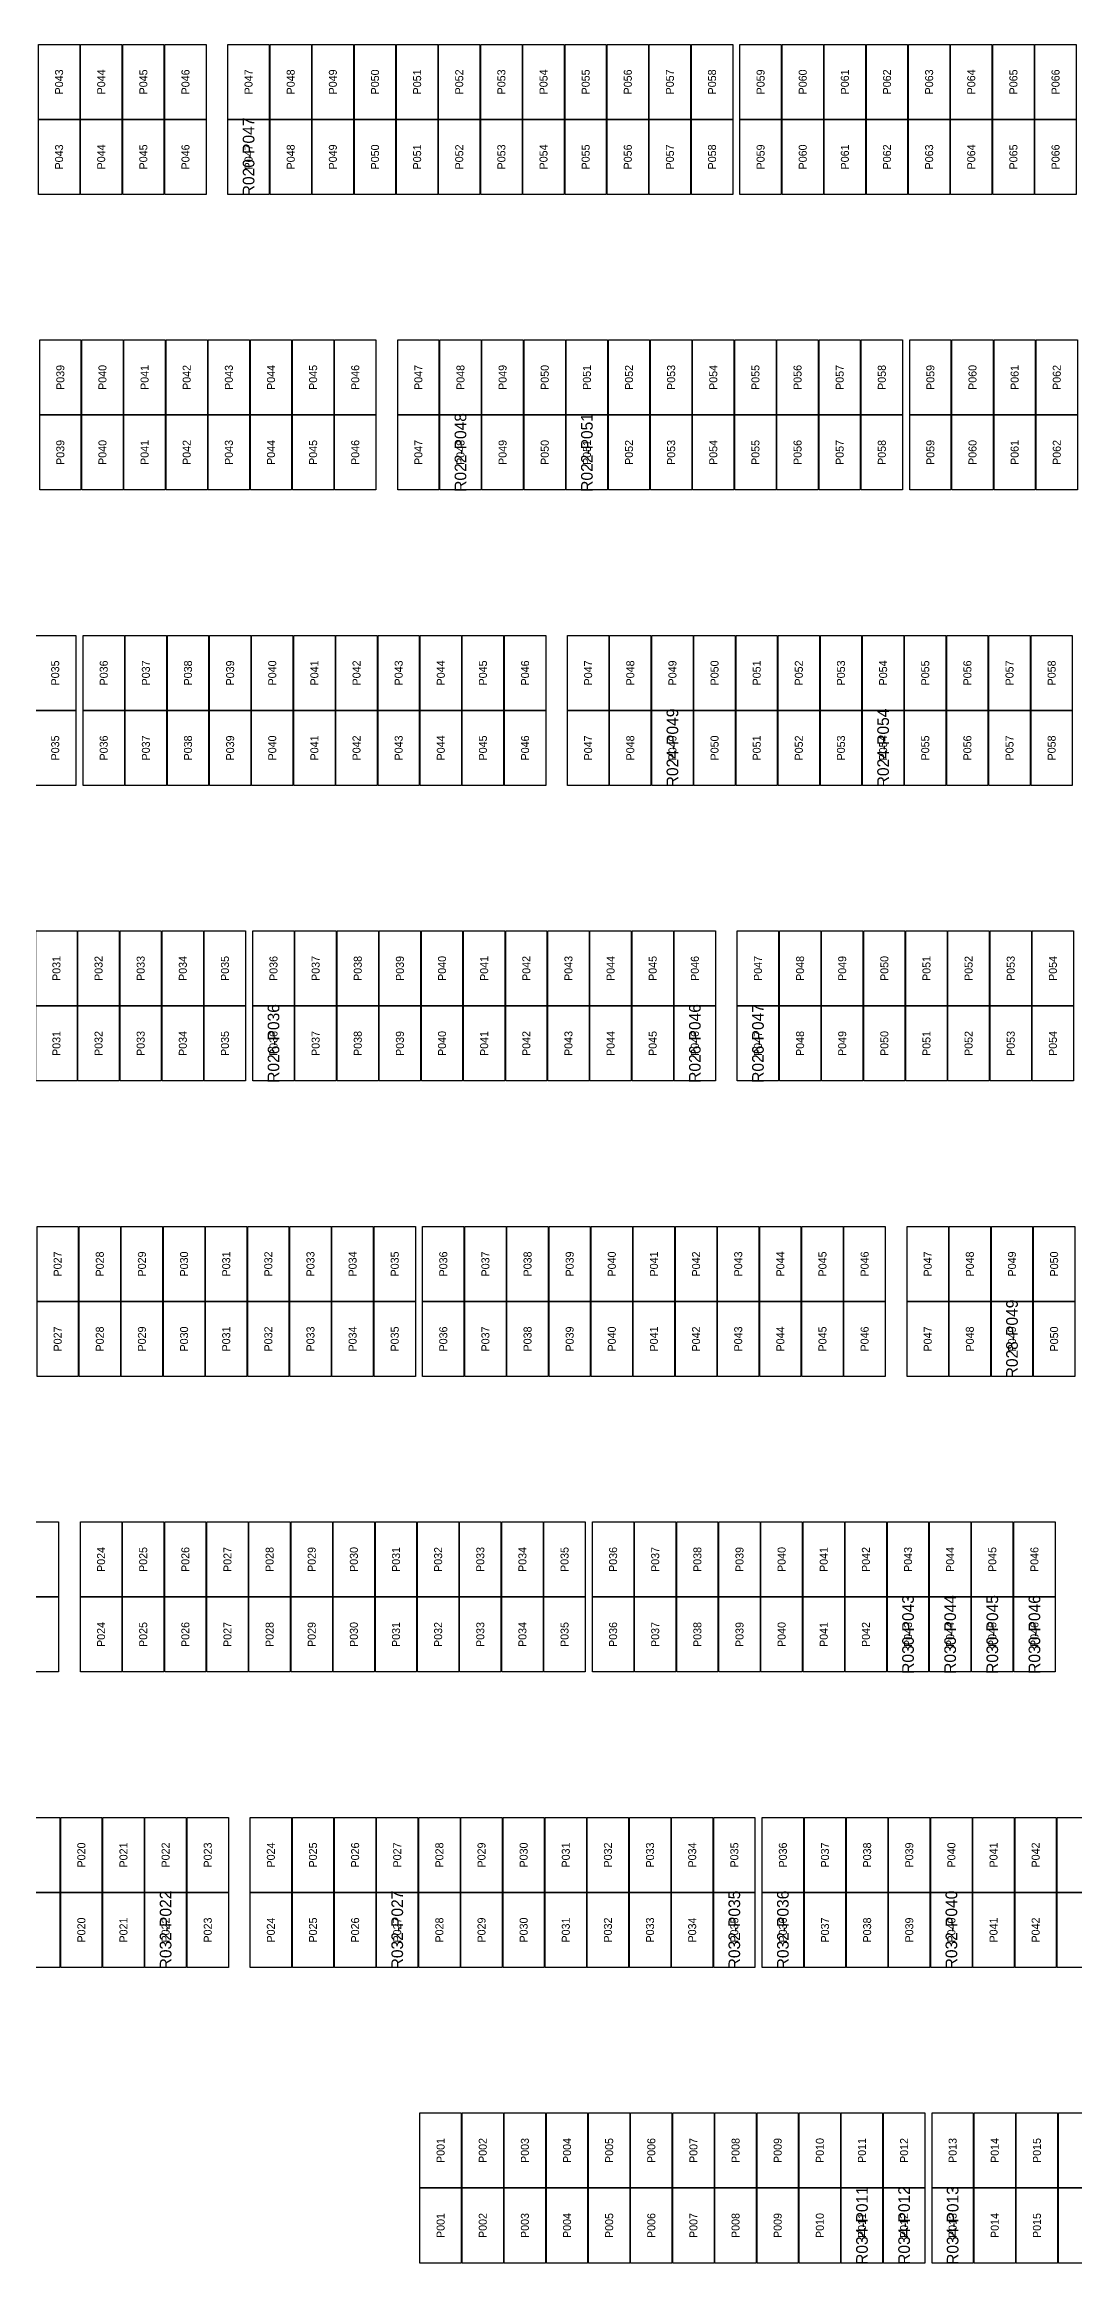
# Model space of a CAD drawing. Extents: x 296295 to 296770, y 651564 to 652121.
# Drawn here: x 296389.9 to 296418.2, y 651986.7 to 652047.7 of the extents above; entities that cross this region are included whole.
import ezdxf
from ezdxf.enums import TextEntityAlignment as Align

# ---------------------------------------------------------------- set-up
doc = ezdxf.new("R2010")
doc.units = 0

msp = doc.modelspace()

# ---------------------------------------------------------------- linework, layer by layer
at = {"layer": 'DEFECTIVE_PANELS'}
for points in [[(296394.96, 652045.614), (296396.094, 652045.614), (296396.094, 652043.551), (296394.96, 652043.551)], [(296400.784, 652037.488), (296401.918, 652037.488), (296401.918, 652035.425), (296400.784, 652035.425)], [(296404.258, 652037.488), (296405.392, 652037.488), (296405.392, 652035.425), (296404.258, 652035.425)], [(296406.609, 652029.362), (296407.743, 652029.362), (296407.743, 652027.299), (296406.609, 652027.299)], [(296412.399, 652029.362), (296413.533, 652029.362), (296413.533, 652027.299), (296412.399, 652027.299)], [(296395.645, 652021.236), (296396.779, 652021.236), (296396.779, 652019.173), (296395.645, 652019.173)], [(296407.225, 652021.236), (296408.359, 652021.236), (296408.359, 652019.173), (296407.225, 652019.173)], [(296408.959, 652021.236), (296410.093, 652021.236), (296410.093, 652019.173), (296408.959, 652019.173)], [(296415.941, 652013.11), (296417.075, 652013.11), (296417.075, 652011.047), (296415.941, 652011.047)], [(296413.084, 652004.984), (296414.218, 652004.984), (296414.218, 652002.921), (296413.084, 652002.921)], [(296414.242, 652004.984), (296415.376, 652004.984), (296415.376, 652002.921), (296414.242, 652002.921)], [(296415.4, 652004.984), (296416.534, 652004.984), (296416.534, 652002.921), (296415.4, 652002.921)], [(296416.558, 652004.984), (296417.692, 652004.984), (296417.692, 652002.921), (296416.558, 652002.921)], [(296392.68, 651996.858), (296393.814, 651996.858), (296393.814, 651994.795), (296392.68, 651994.795)], [(296399.046, 651996.858), (296400.18, 651996.858), (296400.18, 651994.795), (296399.046, 651994.795)], [(296408.31, 651996.858), (296409.444, 651996.858), (296409.444, 651994.795), (296408.31, 651994.795)], [(296409.644, 651996.858), (296410.778, 651996.858), (296410.778, 651994.795), (296409.644, 651994.795)], [(296414.276, 651996.858), (296415.41, 651996.858), (296415.41, 651994.795), (296414.276, 651994.795)], [(296411.818, 651988.732), (296412.952, 651988.732), (296412.952, 651986.669), (296411.818, 651986.669)], [(296412.976, 651988.732), (296414.11, 651988.732), (296414.11, 651986.669), (296412.976, 651986.669)], [(296414.31, 651988.732), (296415.444, 651988.732), (296415.444, 651986.669), (296414.31, 651986.669)]]:
    msp.add_lwpolyline(points, close=True, dxfattribs=at)
at = {"layer": 'PANELS_MASTER'}
for points in [[(296389.752, 652047.677), (296390.886, 652047.677), (296390.886, 652045.614), (296389.752, 652045.614)], [(296390.91, 652047.677), (296392.044, 652047.677), (296392.044, 652045.614), (296390.91, 652045.614)], [(296392.068, 652047.677), (296393.202, 652047.677), (296393.202, 652045.614), (296392.068, 652045.614)], [(296393.226, 652047.677), (296394.36, 652047.677), (296394.36, 652045.614), (296393.226, 652045.614)], [(296394.96, 652047.677), (296396.094, 652047.677), (296396.094, 652045.614), (296394.96, 652045.614)], [(296396.118, 652047.677), (296397.252, 652047.677), (296397.252, 652045.614), (296396.118, 652045.614)], [(296397.276, 652047.677), (296398.41, 652047.677), (296398.41, 652045.614), (296397.276, 652045.614)], [(296398.434, 652047.677), (296399.568, 652047.677), (296399.568, 652045.614), (296398.434, 652045.614)], [(296399.592, 652047.677), (296400.726, 652047.677), (296400.726, 652045.614), (296399.592, 652045.614)], [(296400.75, 652047.677), (296401.884, 652047.677), (296401.884, 652045.614), (296400.75, 652045.614)], [(296401.908, 652047.677), (296403.042, 652047.677), (296403.042, 652045.614), (296401.908, 652045.614)], [(296403.066, 652047.677), (296404.2, 652047.677), (296404.2, 652045.614), (296403.066, 652045.614)], [(296404.224, 652047.677), (296405.358, 652047.677), (296405.358, 652045.614), (296404.224, 652045.614)], [(296405.382, 652047.677), (296406.516, 652047.677), (296406.516, 652045.614), (296405.382, 652045.614)], [(296406.54, 652047.677), (296407.674, 652047.677), (296407.674, 652045.614), (296406.54, 652045.614)], [(296407.698, 652047.677), (296408.832, 652047.677), (296408.832, 652045.614), (296407.698, 652045.614)], [(296409.032, 652047.677), (296410.166, 652047.677), (296410.166, 652045.614), (296409.032, 652045.614)], [(296410.19, 652047.677), (296411.324, 652047.677), (296411.324, 652045.614), (296410.19, 652045.614)], [(296411.348, 652047.677), (296412.482, 652047.677), (296412.482, 652045.614), (296411.348, 652045.614)], [(296412.506, 652047.677), (296413.64, 652047.677), (296413.64, 652045.614), (296412.506, 652045.614)], [(296413.664, 652047.677), (296414.798, 652047.677), (296414.798, 652045.614), (296413.664, 652045.614)], [(296414.822, 652047.677), (296415.956, 652047.677), (296415.956, 652045.614), (296414.822, 652045.614)], [(296415.98, 652047.677), (296417.114, 652047.677), (296417.114, 652045.614), (296415.98, 652045.614)], [(296417.138, 652047.677), (296418.272, 652047.677), (296418.272, 652045.614), (296417.138, 652045.614)], [(296389.752, 652045.614), (296390.886, 652045.614), (296390.886, 652043.551), (296389.752, 652043.551)], [(296390.91, 652045.614), (296392.044, 652045.614), (296392.044, 652043.551), (296390.91, 652043.551)], [(296392.068, 652045.614), (296393.202, 652045.614), (296393.202, 652043.551), (296392.068, 652043.551)], [(296393.226, 652045.614), (296394.36, 652045.614), (296394.36, 652043.551), (296393.226, 652043.551)], [(296396.118, 652045.614), (296397.252, 652045.614), (296397.252, 652043.551), (296396.118, 652043.551)], [(296397.276, 652045.614), (296398.41, 652045.614), (296398.41, 652043.551), (296397.276, 652043.551)], [(296398.434, 652045.614), (296399.568, 652045.614), (296399.568, 652043.551), (296398.434, 652043.551)], [(296399.592, 652045.614), (296400.726, 652045.614), (296400.726, 652043.551), (296399.592, 652043.551)], [(296400.75, 652045.614), (296401.884, 652045.614), (296401.884, 652043.551), (296400.75, 652043.551)], [(296401.908, 652045.614), (296403.042, 652045.614), (296403.042, 652043.551), (296401.908, 652043.551)], [(296403.066, 652045.614), (296404.2, 652045.614), (296404.2, 652043.551), (296403.066, 652043.551)], [(296404.224, 652045.614), (296405.358, 652045.614), (296405.358, 652043.551), (296404.224, 652043.551)], [(296405.382, 652045.614), (296406.516, 652045.614), (296406.516, 652043.551), (296405.382, 652043.551)], [(296406.54, 652045.614), (296407.674, 652045.614), (296407.674, 652043.551), (296406.54, 652043.551)], [(296407.698, 652045.614), (296408.832, 652045.614), (296408.832, 652043.551), (296407.698, 652043.551)], [(296409.032, 652045.614), (296410.166, 652045.614), (296410.166, 652043.551), (296409.032, 652043.551)], [(296410.19, 652045.614), (296411.324, 652045.614), (296411.324, 652043.551), (296410.19, 652043.551)], [(296411.348, 652045.614), (296412.482, 652045.614), (296412.482, 652043.551), (296411.348, 652043.551)], [(296412.506, 652045.614), (296413.64, 652045.614), (296413.64, 652043.551), (296412.506, 652043.551)], [(296413.664, 652045.614), (296414.798, 652045.614), (296414.798, 652043.551), (296413.664, 652043.551)], [(296414.822, 652045.614), (296415.956, 652045.614), (296415.956, 652043.551), (296414.822, 652043.551)], [(296415.98, 652045.614), (296417.114, 652045.614), (296417.114, 652043.551), (296415.98, 652043.551)], [(296417.138, 652045.614), (296418.272, 652045.614), (296418.272, 652043.551), (296417.138, 652043.551)], [(296389.786, 652039.551), (296390.92, 652039.551), (296390.92, 652037.488), (296389.786, 652037.488)], [(296390.944, 652039.551), (296392.078, 652039.551), (296392.078, 652037.488), (296390.944, 652037.488)], [(296392.102, 652039.551), (296393.236, 652039.551), (296393.236, 652037.488), (296392.102, 652037.488)], [(296393.26, 652039.551), (296394.394, 652039.551), (296394.394, 652037.488), (296393.26, 652037.488)], [(296394.418, 652039.551), (296395.552, 652039.551), (296395.552, 652037.488), (296394.418, 652037.488)], [(296395.576, 652039.551), (296396.71, 652039.551), (296396.71, 652037.488), (296395.576, 652037.488)], [(296396.734, 652039.551), (296397.868, 652039.551), (296397.868, 652037.488), (296396.734, 652037.488)], [(296397.892, 652039.551), (296399.026, 652039.551), (296399.026, 652037.488), (296397.892, 652037.488)], [(296399.626, 652039.551), (296400.76, 652039.551), (296400.76, 652037.488), (296399.626, 652037.488)], [(296400.784, 652039.551), (296401.918, 652039.551), (296401.918, 652037.488), (296400.784, 652037.488)], [(296401.942, 652039.551), (296403.076, 652039.551), (296403.076, 652037.488), (296401.942, 652037.488)], [(296403.1, 652039.551), (296404.234, 652039.551), (296404.234, 652037.488), (296403.1, 652037.488)], [(296404.258, 652039.551), (296405.392, 652039.551), (296405.392, 652037.488), (296404.258, 652037.488)], [(296405.416, 652039.551), (296406.55, 652039.551), (296406.55, 652037.488), (296405.416, 652037.488)], [(296406.574, 652039.551), (296407.708, 652039.551), (296407.708, 652037.488), (296406.574, 652037.488)], [(296407.732, 652039.551), (296408.866, 652039.551), (296408.866, 652037.488), (296407.732, 652037.488)], [(296408.89, 652039.551), (296410.024, 652039.551), (296410.024, 652037.488), (296408.89, 652037.488)], [(296410.048, 652039.551), (296411.182, 652039.551), (296411.182, 652037.488), (296410.048, 652037.488)], [(296411.206, 652039.551), (296412.34, 652039.551), (296412.34, 652037.488), (296411.206, 652037.488)], [(296412.364, 652039.551), (296413.498, 652039.551), (296413.498, 652037.488), (296412.364, 652037.488)], [(296413.698, 652039.551), (296414.832, 652039.551), (296414.832, 652037.488), (296413.698, 652037.488)], [(296414.856, 652039.551), (296415.99, 652039.551), (296415.99, 652037.488), (296414.856, 652037.488)], [(296416.014, 652039.551), (296417.148, 652039.551), (296417.148, 652037.488), (296416.014, 652037.488)], [(296417.172, 652039.551), (296418.306, 652039.551), (296418.306, 652037.488), (296417.172, 652037.488)], [(296389.786, 652037.488), (296390.92, 652037.488), (296390.92, 652035.425), (296389.786, 652035.425)], [(296390.944, 652037.488), (296392.078, 652037.488), (296392.078, 652035.425), (296390.944, 652035.425)], [(296392.102, 652037.488), (296393.236, 652037.488), (296393.236, 652035.425), (296392.102, 652035.425)], [(296393.26, 652037.488), (296394.394, 652037.488), (296394.394, 652035.425), (296393.26, 652035.425)], [(296394.418, 652037.488), (296395.552, 652037.488), (296395.552, 652035.425), (296394.418, 652035.425)], [(296395.576, 652037.488), (296396.71, 652037.488), (296396.71, 652035.425), (296395.576, 652035.425)], [(296396.734, 652037.488), (296397.868, 652037.488), (296397.868, 652035.425), (296396.734, 652035.425)], [(296397.892, 652037.488), (296399.026, 652037.488), (296399.026, 652035.425), (296397.892, 652035.425)], [(296399.626, 652037.488), (296400.76, 652037.488), (296400.76, 652035.425), (296399.626, 652035.425)], [(296401.942, 652037.488), (296403.076, 652037.488), (296403.076, 652035.425), (296401.942, 652035.425)], [(296403.1, 652037.488), (296404.234, 652037.488), (296404.234, 652035.425), (296403.1, 652035.425)], [(296405.416, 652037.488), (296406.55, 652037.488), (296406.55, 652035.425), (296405.416, 652035.425)], [(296406.574, 652037.488), (296407.708, 652037.488), (296407.708, 652035.425), (296406.574, 652035.425)], [(296407.732, 652037.488), (296408.866, 652037.488), (296408.866, 652035.425), (296407.732, 652035.425)], [(296408.89, 652037.488), (296410.024, 652037.488), (296410.024, 652035.425), (296408.89, 652035.425)], [(296410.048, 652037.488), (296411.182, 652037.488), (296411.182, 652035.425), (296410.048, 652035.425)], [(296411.206, 652037.488), (296412.34, 652037.488), (296412.34, 652035.425), (296411.206, 652035.425)], [(296412.364, 652037.488), (296413.498, 652037.488), (296413.498, 652035.425), (296412.364, 652035.425)], [(296413.698, 652037.488), (296414.832, 652037.488), (296414.832, 652035.425), (296413.698, 652035.425)], [(296414.856, 652037.488), (296415.99, 652037.488), (296415.99, 652035.425), (296414.856, 652035.425)], [(296416.014, 652037.488), (296417.148, 652037.488), (296417.148, 652035.425), (296416.014, 652035.425)], [(296417.172, 652037.488), (296418.306, 652037.488), (296418.306, 652035.425), (296417.172, 652035.425)], [(296389.645, 652031.425), (296390.779, 652031.425), (296390.779, 652029.362), (296389.645, 652029.362)], [(296390.979, 652031.425), (296392.113, 652031.425), (296392.113, 652029.362), (296390.979, 652029.362)], [(296392.137, 652031.425), (296393.271, 652031.425), (296393.271, 652029.362), (296392.137, 652029.362)], [(296393.295, 652031.425), (296394.429, 652031.425), (296394.429, 652029.362), (296393.295, 652029.362)], [(296394.453, 652031.425), (296395.587, 652031.425), (296395.587, 652029.362), (296394.453, 652029.362)], [(296395.611, 652031.425), (296396.745, 652031.425), (296396.745, 652029.362), (296395.611, 652029.362)], [(296396.769, 652031.425), (296397.903, 652031.425), (296397.903, 652029.362), (296396.769, 652029.362)], [(296397.927, 652031.425), (296399.061, 652031.425), (296399.061, 652029.362), (296397.927, 652029.362)], [(296399.085, 652031.425), (296400.219, 652031.425), (296400.219, 652029.362), (296399.085, 652029.362)], [(296400.243, 652031.425), (296401.377, 652031.425), (296401.377, 652029.362), (296400.243, 652029.362)], [(296401.401, 652031.425), (296402.535, 652031.425), (296402.535, 652029.362), (296401.401, 652029.362)], [(296402.559, 652031.425), (296403.693, 652031.425), (296403.693, 652029.362), (296402.559, 652029.362)], [(296404.293, 652031.425), (296405.427, 652031.425), (296405.427, 652029.362), (296404.293, 652029.362)], [(296405.451, 652031.425), (296406.585, 652031.425), (296406.585, 652029.362), (296405.451, 652029.362)], [(296406.609, 652031.425), (296407.743, 652031.425), (296407.743, 652029.362), (296406.609, 652029.362)], [(296407.767, 652031.425), (296408.901, 652031.425), (296408.901, 652029.362), (296407.767, 652029.362)], [(296408.925, 652031.425), (296410.059, 652031.425), (296410.059, 652029.362), (296408.925, 652029.362)], [(296410.083, 652031.425), (296411.217, 652031.425), (296411.217, 652029.362), (296410.083, 652029.362)], [(296411.241, 652031.425), (296412.375, 652031.425), (296412.375, 652029.362), (296411.241, 652029.362)], [(296412.399, 652031.425), (296413.533, 652031.425), (296413.533, 652029.362), (296412.399, 652029.362)], [(296413.557, 652031.425), (296414.691, 652031.425), (296414.691, 652029.362), (296413.557, 652029.362)], [(296414.715, 652031.425), (296415.849, 652031.425), (296415.849, 652029.362), (296414.715, 652029.362)], [(296415.873, 652031.425), (296417.007, 652031.425), (296417.007, 652029.362), (296415.873, 652029.362)], [(296417.031, 652031.425), (296418.165, 652031.425), (296418.165, 652029.362), (296417.031, 652029.362)], [(296389.645, 652029.362), (296390.779, 652029.362), (296390.779, 652027.299), (296389.645, 652027.299)], [(296390.979, 652029.362), (296392.113, 652029.362), (296392.113, 652027.299), (296390.979, 652027.299)], [(296392.137, 652029.362), (296393.271, 652029.362), (296393.271, 652027.299), (296392.137, 652027.299)], [(296393.295, 652029.362), (296394.429, 652029.362), (296394.429, 652027.299), (296393.295, 652027.299)], [(296394.453, 652029.362), (296395.587, 652029.362), (296395.587, 652027.299), (296394.453, 652027.299)], [(296395.611, 652029.362), (296396.745, 652029.362), (296396.745, 652027.299), (296395.611, 652027.299)], [(296396.769, 652029.362), (296397.903, 652029.362), (296397.903, 652027.299), (296396.769, 652027.299)], [(296397.927, 652029.362), (296399.061, 652029.362), (296399.061, 652027.299), (296397.927, 652027.299)], [(296399.085, 652029.362), (296400.219, 652029.362), (296400.219, 652027.299), (296399.085, 652027.299)], [(296400.243, 652029.362), (296401.377, 652029.362), (296401.377, 652027.299), (296400.243, 652027.299)], [(296401.401, 652029.362), (296402.535, 652029.362), (296402.535, 652027.299), (296401.401, 652027.299)], [(296402.559, 652029.362), (296403.693, 652029.362), (296403.693, 652027.299), (296402.559, 652027.299)], [(296404.293, 652029.362), (296405.427, 652029.362), (296405.427, 652027.299), (296404.293, 652027.299)], [(296405.451, 652029.362), (296406.585, 652029.362), (296406.585, 652027.299), (296405.451, 652027.299)], [(296407.767, 652029.362), (296408.901, 652029.362), (296408.901, 652027.299), (296407.767, 652027.299)], [(296408.925, 652029.362), (296410.059, 652029.362), (296410.059, 652027.299), (296408.925, 652027.299)], [(296410.083, 652029.362), (296411.217, 652029.362), (296411.217, 652027.299), (296410.083, 652027.299)], [(296411.241, 652029.362), (296412.375, 652029.362), (296412.375, 652027.299), (296411.241, 652027.299)], [(296413.557, 652029.362), (296414.691, 652029.362), (296414.691, 652027.299), (296413.557, 652027.299)], [(296414.715, 652029.362), (296415.849, 652029.362), (296415.849, 652027.299), (296414.715, 652027.299)], [(296415.873, 652029.362), (296417.007, 652029.362), (296417.007, 652027.299), (296415.873, 652027.299)], [(296417.031, 652029.362), (296418.165, 652029.362), (296418.165, 652027.299), (296417.031, 652027.299)], [(296389.679, 652023.299), (296390.813, 652023.299), (296390.813, 652021.236), (296389.679, 652021.236)], [(296390.837, 652023.299), (296391.971, 652023.299), (296391.971, 652021.236), (296390.837, 652021.236)], [(296391.995, 652023.299), (296393.129, 652023.299), (296393.129, 652021.236), (296391.995, 652021.236)], [(296393.153, 652023.299), (296394.287, 652023.299), (296394.287, 652021.236), (296393.153, 652021.236)], [(296394.311, 652023.299), (296395.445, 652023.299), (296395.445, 652021.236), (296394.311, 652021.236)], [(296395.645, 652023.299), (296396.779, 652023.299), (296396.779, 652021.236), (296395.645, 652021.236)], [(296396.803, 652023.299), (296397.937, 652023.299), (296397.937, 652021.236), (296396.803, 652021.236)], [(296397.961, 652023.299), (296399.095, 652023.299), (296399.095, 652021.236), (296397.961, 652021.236)], [(296399.119, 652023.299), (296400.253, 652023.299), (296400.253, 652021.236), (296399.119, 652021.236)], [(296400.277, 652023.299), (296401.411, 652023.299), (296401.411, 652021.236), (296400.277, 652021.236)], [(296401.435, 652023.299), (296402.569, 652023.299), (296402.569, 652021.236), (296401.435, 652021.236)], [(296402.593, 652023.299), (296403.727, 652023.299), (296403.727, 652021.236), (296402.593, 652021.236)], [(296403.751, 652023.299), (296404.885, 652023.299), (296404.885, 652021.236), (296403.751, 652021.236)], [(296404.909, 652023.299), (296406.043, 652023.299), (296406.043, 652021.236), (296404.909, 652021.236)], [(296406.067, 652023.299), (296407.201, 652023.299), (296407.201, 652021.236), (296406.067, 652021.236)], [(296407.225, 652023.299), (296408.359, 652023.299), (296408.359, 652021.236), (296407.225, 652021.236)], [(296408.959, 652023.299), (296410.093, 652023.299), (296410.093, 652021.236), (296408.959, 652021.236)], [(296410.117, 652023.299), (296411.251, 652023.299), (296411.251, 652021.236), (296410.117, 652021.236)], [(296411.275, 652023.299), (296412.409, 652023.299), (296412.409, 652021.236), (296411.275, 652021.236)], [(296412.433, 652023.299), (296413.567, 652023.299), (296413.567, 652021.236), (296412.433, 652021.236)], [(296413.591, 652023.299), (296414.725, 652023.299), (296414.725, 652021.236), (296413.591, 652021.236)], [(296414.749, 652023.299), (296415.883, 652023.299), (296415.883, 652021.236), (296414.749, 652021.236)], [(296415.907, 652023.299), (296417.041, 652023.299), (296417.041, 652021.236), (296415.907, 652021.236)], [(296417.065, 652023.299), (296418.199, 652023.299), (296418.199, 652021.236), (296417.065, 652021.236)], [(296389.679, 652021.236), (296390.813, 652021.236), (296390.813, 652019.173), (296389.679, 652019.173)], [(296390.837, 652021.236), (296391.971, 652021.236), (296391.971, 652019.173), (296390.837, 652019.173)], [(296391.995, 652021.236), (296393.129, 652021.236), (296393.129, 652019.173), (296391.995, 652019.173)], [(296393.153, 652021.236), (296394.287, 652021.236), (296394.287, 652019.173), (296393.153, 652019.173)], [(296394.311, 652021.236), (296395.445, 652021.236), (296395.445, 652019.173), (296394.311, 652019.173)], [(296396.803, 652021.236), (296397.937, 652021.236), (296397.937, 652019.173), (296396.803, 652019.173)], [(296397.961, 652021.236), (296399.095, 652021.236), (296399.095, 652019.173), (296397.961, 652019.173)], [(296399.119, 652021.236), (296400.253, 652021.236), (296400.253, 652019.173), (296399.119, 652019.173)], [(296400.277, 652021.236), (296401.411, 652021.236), (296401.411, 652019.173), (296400.277, 652019.173)], [(296401.435, 652021.236), (296402.569, 652021.236), (296402.569, 652019.173), (296401.435, 652019.173)], [(296402.593, 652021.236), (296403.727, 652021.236), (296403.727, 652019.173), (296402.593, 652019.173)], [(296403.751, 652021.236), (296404.885, 652021.236), (296404.885, 652019.173), (296403.751, 652019.173)], [(296404.909, 652021.236), (296406.043, 652021.236), (296406.043, 652019.173), (296404.909, 652019.173)], [(296406.067, 652021.236), (296407.201, 652021.236), (296407.201, 652019.173), (296406.067, 652019.173)], [(296410.117, 652021.236), (296411.251, 652021.236), (296411.251, 652019.173), (296410.117, 652019.173)], [(296411.275, 652021.236), (296412.409, 652021.236), (296412.409, 652019.173), (296411.275, 652019.173)], [(296412.433, 652021.236), (296413.567, 652021.236), (296413.567, 652019.173), (296412.433, 652019.173)], [(296413.591, 652021.236), (296414.725, 652021.236), (296414.725, 652019.173), (296413.591, 652019.173)], [(296414.749, 652021.236), (296415.883, 652021.236), (296415.883, 652019.173), (296414.749, 652019.173)], [(296415.907, 652021.236), (296417.041, 652021.236), (296417.041, 652019.173), (296415.907, 652019.173)], [(296417.065, 652021.236), (296418.199, 652021.236), (296418.199, 652019.173), (296417.065, 652019.173)], [(296389.713, 652015.173), (296390.847, 652015.173), (296390.847, 652013.11), (296389.713, 652013.11)], [(296390.871, 652015.173), (296392.005, 652015.173), (296392.005, 652013.11), (296390.871, 652013.11)], [(296392.029, 652015.173), (296393.163, 652015.173), (296393.163, 652013.11), (296392.029, 652013.11)], [(296393.187, 652015.173), (296394.321, 652015.173), (296394.321, 652013.11), (296393.187, 652013.11)], [(296394.345, 652015.173), (296395.479, 652015.173), (296395.479, 652013.11), (296394.345, 652013.11)], [(296395.503, 652015.173), (296396.637, 652015.173), (296396.637, 652013.11), (296395.503, 652013.11)], [(296396.661, 652015.173), (296397.795, 652015.173), (296397.795, 652013.11), (296396.661, 652013.11)], [(296397.819, 652015.173), (296398.953, 652015.173), (296398.953, 652013.11), (296397.819, 652013.11)], [(296398.977, 652015.173), (296400.111, 652015.173), (296400.111, 652013.11), (296398.977, 652013.11)], [(296400.311, 652015.173), (296401.445, 652015.173), (296401.445, 652013.11), (296400.311, 652013.11)], [(296401.469, 652015.173), (296402.603, 652015.173), (296402.603, 652013.11), (296401.469, 652013.11)], [(296402.627, 652015.173), (296403.761, 652015.173), (296403.761, 652013.11), (296402.627, 652013.11)], [(296403.785, 652015.173), (296404.919, 652015.173), (296404.919, 652013.11), (296403.785, 652013.11)], [(296404.943, 652015.173), (296406.077, 652015.173), (296406.077, 652013.11), (296404.943, 652013.11)], [(296406.101, 652015.173), (296407.235, 652015.173), (296407.235, 652013.11), (296406.101, 652013.11)], [(296407.259, 652015.173), (296408.393, 652015.173), (296408.393, 652013.11), (296407.259, 652013.11)], [(296408.417, 652015.173), (296409.551, 652015.173), (296409.551, 652013.11), (296408.417, 652013.11)], [(296409.575, 652015.173), (296410.709, 652015.173), (296410.709, 652013.11), (296409.575, 652013.11)], [(296410.733, 652015.173), (296411.867, 652015.173), (296411.867, 652013.11), (296410.733, 652013.11)], [(296411.891, 652015.173), (296413.025, 652015.173), (296413.025, 652013.11), (296411.891, 652013.11)], [(296413.625, 652015.173), (296414.759, 652015.173), (296414.759, 652013.11), (296413.625, 652013.11)], [(296414.783, 652015.173), (296415.917, 652015.173), (296415.917, 652013.11), (296414.783, 652013.11)], [(296415.941, 652015.173), (296417.075, 652015.173), (296417.075, 652013.11), (296415.941, 652013.11)], [(296417.099, 652015.173), (296418.233, 652015.173), (296418.233, 652013.11), (296417.099, 652013.11)], [(296389.713, 652013.11), (296390.847, 652013.11), (296390.847, 652011.047), (296389.713, 652011.047)], [(296390.871, 652013.11), (296392.005, 652013.11), (296392.005, 652011.047), (296390.871, 652011.047)], [(296392.029, 652013.11), (296393.163, 652013.11), (296393.163, 652011.047), (296392.029, 652011.047)], [(296393.187, 652013.11), (296394.321, 652013.11), (296394.321, 652011.047), (296393.187, 652011.047)], [(296394.345, 652013.11), (296395.479, 652013.11), (296395.479, 652011.047), (296394.345, 652011.047)], [(296395.503, 652013.11), (296396.637, 652013.11), (296396.637, 652011.047), (296395.503, 652011.047)], [(296396.661, 652013.11), (296397.795, 652013.11), (296397.795, 652011.047), (296396.661, 652011.047)], [(296397.819, 652013.11), (296398.953, 652013.11), (296398.953, 652011.047), (296397.819, 652011.047)], [(296398.977, 652013.11), (296400.111, 652013.11), (296400.111, 652011.047), (296398.977, 652011.047)], [(296400.311, 652013.11), (296401.445, 652013.11), (296401.445, 652011.047), (296400.311, 652011.047)], [(296401.469, 652013.11), (296402.603, 652013.11), (296402.603, 652011.047), (296401.469, 652011.047)], [(296402.627, 652013.11), (296403.761, 652013.11), (296403.761, 652011.047), (296402.627, 652011.047)], [(296403.785, 652013.11), (296404.919, 652013.11), (296404.919, 652011.047), (296403.785, 652011.047)], [(296404.943, 652013.11), (296406.077, 652013.11), (296406.077, 652011.047), (296404.943, 652011.047)], [(296406.101, 652013.11), (296407.235, 652013.11), (296407.235, 652011.047), (296406.101, 652011.047)], [(296407.259, 652013.11), (296408.393, 652013.11), (296408.393, 652011.047), (296407.259, 652011.047)], [(296408.417, 652013.11), (296409.551, 652013.11), (296409.551, 652011.047), (296408.417, 652011.047)], [(296409.575, 652013.11), (296410.709, 652013.11), (296410.709, 652011.047), (296409.575, 652011.047)], [(296410.733, 652013.11), (296411.867, 652013.11), (296411.867, 652011.047), (296410.733, 652011.047)], [(296411.891, 652013.11), (296413.025, 652013.11), (296413.025, 652011.047), (296411.891, 652011.047)], [(296413.625, 652013.11), (296414.759, 652013.11), (296414.759, 652011.047), (296413.625, 652011.047)], [(296414.783, 652013.11), (296415.917, 652013.11), (296415.917, 652011.047), (296414.783, 652011.047)], [(296417.099, 652013.11), (296418.233, 652013.11), (296418.233, 652011.047), (296417.099, 652011.047)], [(296389.172, 652007.047), (296390.306, 652007.047), (296390.306, 652004.984), (296389.172, 652004.984)], [(296390.906, 652007.047), (296392.04, 652007.047), (296392.04, 652004.984), (296390.906, 652004.984)], [(296392.064, 652007.047), (296393.198, 652007.047), (296393.198, 652004.984), (296392.064, 652004.984)], [(296393.222, 652007.047), (296394.356, 652007.047), (296394.356, 652004.984), (296393.222, 652004.984)], [(296394.38, 652007.047), (296395.514, 652007.047), (296395.514, 652004.984), (296394.38, 652004.984)], [(296395.538, 652007.047), (296396.672, 652007.047), (296396.672, 652004.984), (296395.538, 652004.984)], [(296396.696, 652007.047), (296397.83, 652007.047), (296397.83, 652004.984), (296396.696, 652004.984)], [(296397.854, 652007.047), (296398.988, 652007.047), (296398.988, 652004.984), (296397.854, 652004.984)], [(296399.012, 652007.047), (296400.146, 652007.047), (296400.146, 652004.984), (296399.012, 652004.984)], [(296400.17, 652007.047), (296401.304, 652007.047), (296401.304, 652004.984), (296400.17, 652004.984)], [(296401.328, 652007.047), (296402.462, 652007.047), (296402.462, 652004.984), (296401.328, 652004.984)], [(296402.486, 652007.047), (296403.62, 652007.047), (296403.62, 652004.984), (296402.486, 652004.984)], [(296403.644, 652007.047), (296404.778, 652007.047), (296404.778, 652004.984), (296403.644, 652004.984)], [(296404.978, 652007.047), (296406.112, 652007.047), (296406.112, 652004.984), (296404.978, 652004.984)], [(296406.136, 652007.047), (296407.27, 652007.047), (296407.27, 652004.984), (296406.136, 652004.984)], [(296407.294, 652007.047), (296408.428, 652007.047), (296408.428, 652004.984), (296407.294, 652004.984)], [(296408.452, 652007.047), (296409.586, 652007.047), (296409.586, 652004.984), (296408.452, 652004.984)], [(296409.61, 652007.047), (296410.744, 652007.047), (296410.744, 652004.984), (296409.61, 652004.984)], [(296410.768, 652007.047), (296411.902, 652007.047), (296411.902, 652004.984), (296410.768, 652004.984)], [(296411.926, 652007.047), (296413.06, 652007.047), (296413.06, 652004.984), (296411.926, 652004.984)], [(296413.084, 652007.047), (296414.218, 652007.047), (296414.218, 652004.984), (296413.084, 652004.984)], [(296414.242, 652007.047), (296415.376, 652007.047), (296415.376, 652004.984), (296414.242, 652004.984)], [(296415.4, 652007.047), (296416.534, 652007.047), (296416.534, 652004.984), (296415.4, 652004.984)], [(296416.558, 652007.047), (296417.692, 652007.047), (296417.692, 652004.984), (296416.558, 652004.984)], [(296389.172, 652004.984), (296390.306, 652004.984), (296390.306, 652002.921), (296389.172, 652002.921)], [(296390.906, 652004.984), (296392.04, 652004.984), (296392.04, 652002.921), (296390.906, 652002.921)], [(296392.064, 652004.984), (296393.198, 652004.984), (296393.198, 652002.921), (296392.064, 652002.921)], [(296393.222, 652004.984), (296394.356, 652004.984), (296394.356, 652002.921), (296393.222, 652002.921)], [(296394.38, 652004.984), (296395.514, 652004.984), (296395.514, 652002.921), (296394.38, 652002.921)], [(296395.538, 652004.984), (296396.672, 652004.984), (296396.672, 652002.921), (296395.538, 652002.921)], [(296396.696, 652004.984), (296397.83, 652004.984), (296397.83, 652002.921), (296396.696, 652002.921)], [(296397.854, 652004.984), (296398.988, 652004.984), (296398.988, 652002.921), (296397.854, 652002.921)], [(296399.012, 652004.984), (296400.146, 652004.984), (296400.146, 652002.921), (296399.012, 652002.921)], [(296400.17, 652004.984), (296401.304, 652004.984), (296401.304, 652002.921), (296400.17, 652002.921)], [(296401.328, 652004.984), (296402.462, 652004.984), (296402.462, 652002.921), (296401.328, 652002.921)], [(296402.486, 652004.984), (296403.62, 652004.984), (296403.62, 652002.921), (296402.486, 652002.921)], [(296403.644, 652004.984), (296404.778, 652004.984), (296404.778, 652002.921), (296403.644, 652002.921)], [(296404.978, 652004.984), (296406.112, 652004.984), (296406.112, 652002.921), (296404.978, 652002.921)], [(296406.136, 652004.984), (296407.27, 652004.984), (296407.27, 652002.921), (296406.136, 652002.921)], [(296407.294, 652004.984), (296408.428, 652004.984), (296408.428, 652002.921), (296407.294, 652002.921)], [(296408.452, 652004.984), (296409.586, 652004.984), (296409.586, 652002.921), (296408.452, 652002.921)], [(296409.61, 652004.984), (296410.744, 652004.984), (296410.744, 652002.921), (296409.61, 652002.921)], [(296410.768, 652004.984), (296411.902, 652004.984), (296411.902, 652002.921), (296410.768, 652002.921)], [(296411.926, 652004.984), (296413.06, 652004.984), (296413.06, 652002.921), (296411.926, 652002.921)], [(296389.206, 651998.921), (296390.34, 651998.921), (296390.34, 651996.858), (296389.206, 651996.858)], [(296390.364, 651998.921), (296391.498, 651998.921), (296391.498, 651996.858), (296390.364, 651996.858)], [(296391.522, 651998.921), (296392.656, 651998.921), (296392.656, 651996.858), (296391.522, 651996.858)], [(296392.68, 651998.921), (296393.814, 651998.921), (296393.814, 651996.858), (296392.68, 651996.858)], [(296393.838, 651998.921), (296394.972, 651998.921), (296394.972, 651996.858), (296393.838, 651996.858)], [(296395.572, 651998.921), (296396.706, 651998.921), (296396.706, 651996.858), (296395.572, 651996.858)], [(296396.73, 651998.921), (296397.864, 651998.921), (296397.864, 651996.858), (296396.73, 651996.858)], [(296397.888, 651998.921), (296399.022, 651998.921), (296399.022, 651996.858), (296397.888, 651996.858)], [(296399.046, 651998.921), (296400.18, 651998.921), (296400.18, 651996.858), (296399.046, 651996.858)], [(296400.204, 651998.921), (296401.338, 651998.921), (296401.338, 651996.858), (296400.204, 651996.858)], [(296401.362, 651998.921), (296402.496, 651998.921), (296402.496, 651996.858), (296401.362, 651996.858)], [(296402.52, 651998.921), (296403.654, 651998.921), (296403.654, 651996.858), (296402.52, 651996.858)], [(296403.678, 651998.921), (296404.812, 651998.921), (296404.812, 651996.858), (296403.678, 651996.858)], [(296404.836, 651998.921), (296405.97, 651998.921), (296405.97, 651996.858), (296404.836, 651996.858)], [(296405.994, 651998.921), (296407.128, 651998.921), (296407.128, 651996.858), (296405.994, 651996.858)], [(296407.152, 651998.921), (296408.286, 651998.921), (296408.286, 651996.858), (296407.152, 651996.858)], [(296408.31, 651998.921), (296409.444, 651998.921), (296409.444, 651996.858), (296408.31, 651996.858)], [(296409.644, 651998.921), (296410.778, 651998.921), (296410.778, 651996.858), (296409.644, 651996.858)], [(296410.802, 651998.921), (296411.936, 651998.921), (296411.936, 651996.858), (296410.802, 651996.858)], [(296411.96, 651998.921), (296413.094, 651998.921), (296413.094, 651996.858), (296411.96, 651996.858)], [(296413.118, 651998.921), (296414.252, 651998.921), (296414.252, 651996.858), (296413.118, 651996.858)], [(296414.276, 651998.921), (296415.41, 651998.921), (296415.41, 651996.858), (296414.276, 651996.858)], [(296415.434, 651998.921), (296416.568, 651998.921), (296416.568, 651996.858), (296415.434, 651996.858)], [(296416.592, 651998.921), (296417.726, 651998.921), (296417.726, 651996.858), (296416.592, 651996.858)], [(296417.75, 651998.921), (296418.884, 651998.921), (296418.884, 651996.858), (296417.75, 651996.858)], [(296389.206, 651996.858), (296390.34, 651996.858), (296390.34, 651994.795), (296389.206, 651994.795)], [(296390.364, 651996.858), (296391.498, 651996.858), (296391.498, 651994.795), (296390.364, 651994.795)], [(296391.522, 651996.858), (296392.656, 651996.858), (296392.656, 651994.795), (296391.522, 651994.795)], [(296393.838, 651996.858), (296394.972, 651996.858), (296394.972, 651994.795), (296393.838, 651994.795)], [(296395.572, 651996.858), (296396.706, 651996.858), (296396.706, 651994.795), (296395.572, 651994.795)], [(296396.73, 651996.858), (296397.864, 651996.858), (296397.864, 651994.795), (296396.73, 651994.795)], [(296397.888, 651996.858), (296399.022, 651996.858), (296399.022, 651994.795), (296397.888, 651994.795)], [(296400.204, 651996.858), (296401.338, 651996.858), (296401.338, 651994.795), (296400.204, 651994.795)], [(296401.362, 651996.858), (296402.496, 651996.858), (296402.496, 651994.795), (296401.362, 651994.795)], [(296402.52, 651996.858), (296403.654, 651996.858), (296403.654, 651994.795), (296402.52, 651994.795)], [(296403.678, 651996.858), (296404.812, 651996.858), (296404.812, 651994.795), (296403.678, 651994.795)], [(296404.836, 651996.858), (296405.97, 651996.858), (296405.97, 651994.795), (296404.836, 651994.795)], [(296405.994, 651996.858), (296407.128, 651996.858), (296407.128, 651994.795), (296405.994, 651994.795)], [(296407.152, 651996.858), (296408.286, 651996.858), (296408.286, 651994.795), (296407.152, 651994.795)], [(296410.802, 651996.858), (296411.936, 651996.858), (296411.936, 651994.795), (296410.802, 651994.795)], [(296411.96, 651996.858), (296413.094, 651996.858), (296413.094, 651994.795), (296411.96, 651994.795)], [(296413.118, 651996.858), (296414.252, 651996.858), (296414.252, 651994.795), (296413.118, 651994.795)], [(296415.434, 651996.858), (296416.568, 651996.858), (296416.568, 651994.795), (296415.434, 651994.795)], [(296416.592, 651996.858), (296417.726, 651996.858), (296417.726, 651994.795), (296416.592, 651994.795)], [(296417.75, 651996.858), (296418.884, 651996.858), (296418.884, 651994.795), (296417.75, 651994.795)], [(296400.238, 651990.795), (296401.372, 651990.795), (296401.372, 651988.732), (296400.238, 651988.732)], [(296401.396, 651990.795), (296402.53, 651990.795), (296402.53, 651988.732), (296401.396, 651988.732)], [(296402.554, 651990.795), (296403.688, 651990.795), (296403.688, 651988.732), (296402.554, 651988.732)], [(296403.712, 651990.795), (296404.846, 651990.795), (296404.846, 651988.732), (296403.712, 651988.732)], [(296404.87, 651990.795), (296406.004, 651990.795), (296406.004, 651988.732), (296404.87, 651988.732)], [(296406.028, 651990.795), (296407.162, 651990.795), (296407.162, 651988.732), (296406.028, 651988.732)], [(296407.186, 651990.795), (296408.32, 651990.795), (296408.32, 651988.732), (296407.186, 651988.732)], [(296408.344, 651990.795), (296409.478, 651990.795), (296409.478, 651988.732), (296408.344, 651988.732)], [(296409.502, 651990.795), (296410.636, 651990.795), (296410.636, 651988.732), (296409.502, 651988.732)], [(296410.66, 651990.795), (296411.794, 651990.795), (296411.794, 651988.732), (296410.66, 651988.732)], [(296411.818, 651990.795), (296412.952, 651990.795), (296412.952, 651988.732), (296411.818, 651988.732)], [(296412.976, 651990.795), (296414.11, 651990.795), (296414.11, 651988.732), (296412.976, 651988.732)], [(296414.31, 651990.795), (296415.444, 651990.795), (296415.444, 651988.732), (296414.31, 651988.732)], [(296415.468, 651990.795), (296416.602, 651990.795), (296416.602, 651988.732), (296415.468, 651988.732)], [(296416.626, 651990.795), (296417.76, 651990.795), (296417.76, 651988.732), (296416.626, 651988.732)], [(296417.784, 651990.795), (296418.918, 651990.795), (296418.918, 651988.732), (296417.784, 651988.732)], [(296400.238, 651988.732), (296401.372, 651988.732), (296401.372, 651986.669), (296400.238, 651986.669)], [(296401.396, 651988.732), (296402.53, 651988.732), (296402.53, 651986.669), (296401.396, 651986.669)], [(296402.554, 651988.732), (296403.688, 651988.732), (296403.688, 651986.669), (296402.554, 651986.669)], [(296403.712, 651988.732), (296404.846, 651988.732), (296404.846, 651986.669), (296403.712, 651986.669)], [(296404.87, 651988.732), (296406.004, 651988.732), (296406.004, 651986.669), (296404.87, 651986.669)], [(296406.028, 651988.732), (296407.162, 651988.732), (296407.162, 651986.669), (296406.028, 651986.669)], [(296407.186, 651988.732), (296408.32, 651988.732), (296408.32, 651986.669), (296407.186, 651986.669)], [(296408.344, 651988.732), (296409.478, 651988.732), (296409.478, 651986.669), (296408.344, 651986.669)], [(296409.502, 651988.732), (296410.636, 651988.732), (296410.636, 651986.669), (296409.502, 651986.669)], [(296410.66, 651988.732), (296411.794, 651988.732), (296411.794, 651986.669), (296410.66, 651986.669)], [(296415.468, 651988.732), (296416.602, 651988.732), (296416.602, 651986.669), (296415.468, 651986.669)], [(296416.626, 651988.732), (296417.76, 651988.732), (296417.76, 651986.669), (296416.626, 651986.669)], [(296417.784, 651988.732), (296418.918, 651988.732), (296418.918, 651986.669), (296417.784, 651986.669)]]:
    msp.add_lwpolyline(points, close=True, dxfattribs=at)

# ---------------------------------------------------------------- texts
at = {"layer": 'DEFECT_LABELS'}
for s, p in [('R020-P047', (296395.527, 652044.582)), ('R022-P048', (296401.351, 652036.456)), ('R022-P051', (296404.825, 652036.456)), ('R024-P049', (296407.176, 652028.33)), ('R024-P054', (296412.966, 652028.33)), ('R026-P036', (296396.212, 652020.204)), ('R026-P046', (296407.792, 652020.204)), ('R026-P047', (296409.526, 652020.204)), ('R028-P049', (296416.508, 652012.078)), ('R030-P043', (296413.651, 652003.952)), ('R030-P044', (296414.809, 652003.952)), ('R030-P045', (296415.967, 652003.952)), ('R030-P046', (296417.125, 652003.952)), ('R032-P022', (296393.247, 651995.826)), ('R032-P027', (296399.613, 651995.826)), ('R032-P035', (296408.877, 651995.826)), ('R032-P036', (296410.211, 651995.826)), ('R032-P040', (296414.843, 651995.826)), ('R034-P013', (296414.877, 651987.7)), ('R034-P011', (296412.385, 651987.7)), ('R034-P012', (296413.543, 651987.7))]:
    msp.add_text(s, height=0.32, rotation=90, dxfattribs=at).set_placement(p, align=Align.MIDDLE_CENTER)
at = {"layer": 'PANEL_POSITION'}
for s, p in [('P043', (296390.319, 652046.645)), ('P044', (296391.477, 652046.645)), ('P045', (296392.635, 652046.645)), ('P046', (296393.793, 652046.645)), ('P047', (296395.527, 652046.645)), ('P048', (296396.685, 652046.645)), ('P049', (296397.843, 652046.645)), ('P050', (296399.001, 652046.645)), ('P051', (296400.159, 652046.645)), ('P052', (296401.317, 652046.645)), ('P053', (296402.475, 652046.645)), ('P054', (296403.633, 652046.645)), ('P055', (296404.791, 652046.645)), ('P056', (296405.949, 652046.645)), ('P057', (296407.107, 652046.645)), ('P058', (296408.265, 652046.645)), ('P059', (296409.599, 652046.645)), ('P060', (296410.757, 652046.645)), ('P061', (296411.915, 652046.645)), ('P062', (296413.073, 652046.645)), ('P063', (296414.231, 652046.645)), ('P064', (296415.389, 652046.645)), ('P065', (296416.547, 652046.645)), ('P066', (296417.705, 652046.645)), ('P043', (296390.319, 652044.582)), ('P044', (296391.477, 652044.582)), ('P045', (296392.635, 652044.582)), ('P046', (296393.793, 652044.582)), ('P047', (296395.527, 652044.582)), ('P048', (296396.685, 652044.582)), ('P049', (296397.843, 652044.582)), ('P050', (296399.001, 652044.582)), ('P051', (296400.159, 652044.582)), ('P052', (296401.317, 652044.582)), ('P053', (296402.475, 652044.582)), ('P054', (296403.633, 652044.582)), ('P055', (296404.791, 652044.582)), ('P056', (296405.949, 652044.582)), ('P057', (296407.107, 652044.582)), ('P058', (296408.265, 652044.582)), ('P059', (296409.599, 652044.582)), ('P060', (296410.757, 652044.582)), ('P061', (296411.915, 652044.582)), ('P062', (296413.073, 652044.582)), ('P063', (296414.231, 652044.582)), ('P064', (296415.389, 652044.582)), ('P065', (296416.547, 652044.582)), ('P066', (296417.705, 652044.582)), ('P039', (296390.353, 652038.519)), ('P040', (296391.511, 652038.519)), ('P041', (296392.669, 652038.519)), ('P042', (296393.827, 652038.519)), ('P043', (296394.985, 652038.519)), ('P044', (296396.143, 652038.519)), ('P045', (296397.301, 652038.519)), ('P046', (296398.459, 652038.519)), ('P047', (296400.193, 652038.519)), ('P048', (296401.351, 652038.519)), ('P049', (296402.509, 652038.519)), ('P050', (296403.667, 652038.519)), ('P051', (296404.825, 652038.519)), ('P052', (296405.983, 652038.519)), ('P053', (296407.141, 652038.519)), ('P054', (296408.299, 652038.519)), ('P055', (296409.457, 652038.519)), ('P056', (296410.615, 652038.519)), ('P057', (296411.773, 652038.519)), ('P058', (296412.931, 652038.519)), ('P059', (296414.265, 652038.519)), ('P060', (296415.423, 652038.519)), ('P061', (296416.581, 652038.519)), ('P062', (296417.739, 652038.519)), ('P039', (296390.353, 652036.456)), ('P040', (296391.511, 652036.456)), ('P041', (296392.669, 652036.456)), ('P042', (296393.827, 652036.456)), ('P043', (296394.985, 652036.456)), ('P044', (296396.143, 652036.456)), ('P045', (296397.301, 652036.456)), ('P046', (296398.459, 652036.456)), ('P047', (296400.193, 652036.456)), ('P048', (296401.351, 652036.456)), ('P049', (296402.509, 652036.456)), ('P050', (296403.667, 652036.456)), ('P051', (296404.825, 652036.456)), ('P052', (296405.983, 652036.456)), ('P053', (296407.141, 652036.456)), ('P054', (296408.299, 652036.456)), ('P055', (296409.457, 652036.456)), ('P056', (296410.615, 652036.456)), ('P057', (296411.773, 652036.456)), ('P058', (296412.931, 652036.456)), ('P059', (296414.265, 652036.456)), ('P060', (296415.423, 652036.456)), ('P061', (296416.581, 652036.456)), ('P062', (296417.739, 652036.456)), ('P035', (296390.212, 652030.393)), ('P036', (296391.546, 652030.393)), ('P037', (296392.704, 652030.393)), ('P038', (296393.862, 652030.393)), ('P039', (296395.02, 652030.393)), ('P040', (296396.178, 652030.393)), ('P041', (296397.336, 652030.393)), ('P042', (296398.494, 652030.393)), ('P043', (296399.652, 652030.393)), ('P044', (296400.81, 652030.393)), ('P045', (296401.968, 652030.393)), ('P046', (296403.126, 652030.393)), ('P047', (296404.86, 652030.393)), ('P048', (296406.018, 652030.393)), ('P049', (296407.176, 652030.393)), ('P050', (296408.334, 652030.393)), ('P051', (296409.492, 652030.393)), ('P052', (296410.65, 652030.393)), ('P053', (296411.808, 652030.393)), ('P054', (296412.966, 652030.393)), ('P055', (296414.124, 652030.393)), ('P056', (296415.282, 652030.393)), ('P057', (296416.44, 652030.393)), ('P058', (296417.598, 652030.393)), ('P035', (296390.212, 652028.33)), ('P036', (296391.546, 652028.33)), ('P037', (296392.704, 652028.33)), ('P038', (296393.862, 652028.33)), ('P039', (296395.02, 652028.33)), ('P040', (296396.178, 652028.33)), ('P041', (296397.336, 652028.33)), ('P042', (296398.494, 652028.33)), ('P043', (296399.652, 652028.33)), ('P044', (296400.81, 652028.33)), ('P045', (296401.968, 652028.33)), ('P046', (296403.126, 652028.33)), ('P047', (296404.86, 652028.33)), ('P048', (296406.018, 652028.33)), ('P049', (296407.176, 652028.33)), ('P050', (296408.334, 652028.33)), ('P051', (296409.492, 652028.33)), ('P052', (296410.65, 652028.33)), ('P053', (296411.808, 652028.33)), ('P054', (296412.966, 652028.33)), ('P055', (296414.124, 652028.33)), ('P056', (296415.282, 652028.33)), ('P057', (296416.44, 652028.33)), ('P058', (296417.598, 652028.33)), ('P031', (296390.246, 652022.267)), ('P032', (296391.404, 652022.267)), ('P033', (296392.562, 652022.267)), ('P034', (296393.72, 652022.267)), ('P035', (296394.878, 652022.267)), ('P036', (296396.212, 652022.267)), ('P037', (296397.37, 652022.267)), ('P038', (296398.528, 652022.267)), ('P039', (296399.686, 652022.267)), ('P040', (296400.844, 652022.267)), ('P041', (296402.002, 652022.267)), ('P042', (296403.16, 652022.267)), ('P043', (296404.318, 652022.267)), ('P044', (296405.476, 652022.267)), ('P045', (296406.634, 652022.267)), ('P046', (296407.792, 652022.267)), ('P047', (296409.526, 652022.267)), ('P048', (296410.684, 652022.267)), ('P049', (296411.842, 652022.267)), ('P050', (296413, 652022.267)), ('P051', (296414.158, 652022.267)), ('P052', (296415.316, 652022.267)), ('P053', (296416.474, 652022.267)), ('P054', (296417.632, 652022.267)), ('P031', (296390.246, 652020.204)), ('P032', (296391.404, 652020.204)), ('P033', (296392.562, 652020.204)), ('P034', (296393.72, 652020.204)), ('P035', (296394.878, 652020.204)), ('P036', (296396.212, 652020.204)), ('P037', (296397.37, 652020.204)), ('P038', (296398.528, 652020.204)), ('P039', (296399.686, 652020.204)), ('P040', (296400.844, 652020.204)), ('P041', (296402.002, 652020.204)), ('P042', (296403.16, 652020.204)), ('P043', (296404.318, 652020.204)), ('P044', (296405.476, 652020.204)), ('P045', (296406.634, 652020.204)), ('P046', (296407.792, 652020.204)), ('P047', (296409.526, 652020.204)), ('P048', (296410.684, 652020.204)), ('P049', (296411.842, 652020.204)), ('P050', (296413, 652020.204)), ('P051', (296414.158, 652020.204)), ('P052', (296415.316, 652020.204)), ('P053', (296416.474, 652020.204)), ('P054', (296417.632, 652020.204)), ('P027', (296390.28, 652014.141)), ('P028', (296391.438, 652014.141)), ('P029', (296392.596, 652014.141)), ('P030', (296393.754, 652014.141)), ('P031', (296394.912, 652014.141)), ('P032', (296396.07, 652014.141)), ('P033', (296397.228, 652014.141)), ('P034', (296398.386, 652014.141)), ('P035', (296399.544, 652014.141)), ('P036', (296400.878, 652014.141)), ('P037', (296402.036, 652014.141)), ('P038', (296403.194, 652014.141)), ('P039', (296404.352, 652014.141)), ('P040', (296405.51, 652014.141)), ('P041', (296406.668, 652014.141)), ('P042', (296407.826, 652014.141)), ('P043', (296408.984, 652014.141)), ('P044', (296410.142, 652014.141)), ('P045', (296411.3, 652014.141)), ('P046', (296412.458, 652014.141)), ('P047', (296414.192, 652014.141)), ('P048', (296415.35, 652014.141)), ('P049', (296416.508, 652014.141)), ('P050', (296417.666, 652014.141)), ('P027', (296390.28, 652012.078)), ('P028', (296391.438, 652012.078)), ('P029', (296392.596, 652012.078)), ('P030', (296393.754, 652012.078)), ('P031', (296394.912, 652012.078)), ('P032', (296396.07, 652012.078)), ('P033', (296397.228, 652012.078)), ('P034', (296398.386, 652012.078)), ('P035', (296399.544, 652012.078)), ('P036', (296400.878, 652012.078)), ('P037', (296402.036, 652012.078)), ('P038', (296403.194, 652012.078)), ('P039', (296404.352, 652012.078)), ('P040', (296405.51, 652012.078)), ('P041', (296406.668, 652012.078)), ('P042', (296407.826, 652012.078)), ('P043', (296408.984, 652012.078)), ('P044', (296410.142, 652012.078)), ('P045', (296411.3, 652012.078)), ('P046', (296412.458, 652012.078)), ('P047', (296414.192, 652012.078)), ('P048', (296415.35, 652012.078)), ('P049', (296416.508, 652012.078)), ('P050', (296417.666, 652012.078)), ('P024', (296391.473, 652006.015)), ('P025', (296392.631, 652006.015)), ('P026', (296393.789, 652006.015)), ('P027', (296394.947, 652006.015)), ('P028', (296396.105, 652006.015)), ('P029', (296397.263, 652006.015)), ('P030', (296398.421, 652006.015)), ('P031', (296399.579, 652006.015)), ('P032', (296400.737, 652006.015)), ('P033', (296401.895, 652006.015)), ('P034', (296403.053, 652006.015)), ('P035', (296404.211, 652006.015)), ('P036', (296405.545, 652006.015)), ('P037', (296406.703, 652006.015)), ('P038', (296407.861, 652006.015)), ('P039', (296409.019, 652006.015)), ('P040', (296410.177, 652006.015)), ('P041', (296411.335, 652006.015)), ('P042', (296412.493, 652006.015)), ('P043', (296413.651, 652006.015)), ('P044', (296414.809, 652006.015)), ('P045', (296415.967, 652006.015)), ('P046', (296417.125, 652006.015)), ('P024', (296391.473, 652003.952)), ('P025', (296392.631, 652003.952)), ('P026', (296393.789, 652003.952)), ('P027', (296394.947, 652003.952)), ('P028', (296396.105, 652003.952)), ('P029', (296397.263, 652003.952)), ('P030', (296398.421, 652003.952)), ('P031', (296399.579, 652003.952)), ('P032', (296400.737, 652003.952)), ('P033', (296401.895, 652003.952)), ('P034', (296403.053, 652003.952)), ('P035', (296404.211, 652003.952)), ('P036', (296405.545, 652003.952)), ('P037', (296406.703, 652003.952)), ('P038', (296407.861, 652003.952)), ('P039', (296409.019, 652003.952)), ('P040', (296410.177, 652003.952)), ('P041', (296411.335, 652003.952)), ('P042', (296412.493, 652003.952)), ('P043', (296413.651, 652003.952)), ('P044', (296414.809, 652003.952)), ('P045', (296415.967, 652003.952)), ('P046', (296417.125, 652003.952)), ('P020', (296390.931, 651997.889)), ('P021', (296392.089, 651997.889)), ('P022', (296393.247, 651997.889)), ('P023', (296394.405, 651997.889)), ('P024', (296396.139, 651997.889)), ('P025', (296397.297, 651997.889)), ('P026', (296398.455, 651997.889)), ('P027', (296399.613, 651997.889)), ('P028', (296400.771, 651997.889)), ('P029', (296401.929, 651997.889)), ('P030', (296403.087, 651997.889)), ('P031', (296404.245, 651997.889)), ('P032', (296405.403, 651997.889)), ('P033', (296406.561, 651997.889)), ('P034', (296407.719, 651997.889)), ('P035', (296408.877, 651997.889)), ('P036', (296410.211, 651997.889)), ('P037', (296411.369, 651997.889)), ('P038', (296412.527, 651997.889)), ('P039', (296413.685, 651997.889)), ('P040', (296414.843, 651997.889)), ('P041', (296416.001, 651997.889)), ('P042', (296417.159, 651997.889)), ('P020', (296390.931, 651995.826)), ('P021', (296392.089, 651995.826)), ('P022', (296393.247, 651995.826)), ('P023', (296394.405, 651995.826)), ('P024', (296396.139, 651995.826)), ('P025', (296397.297, 651995.826)), ('P026', (296398.455, 651995.826)), ('P027', (296399.613, 651995.826)), ('P028', (296400.771, 651995.826)), ('P029', (296401.929, 651995.826)), ('P030', (296403.087, 651995.826)), ('P031', (296404.245, 651995.826)), ('P032', (296405.403, 651995.826)), ('P033', (296406.561, 651995.826)), ('P034', (296407.719, 651995.826)), ('P035', (296408.877, 651995.826)), ('P036', (296410.211, 651995.826)), ('P037', (296411.369, 651995.826)), ('P038', (296412.527, 651995.826)), ('P039', (296413.685, 651995.826)), ('P040', (296414.843, 651995.826)), ('P041', (296416.001, 651995.826)), ('P042', (296417.159, 651995.826)), ('P001', (296400.805, 651989.763)), ('P002', (296401.963, 651989.763)), ('P003', (296403.121, 651989.763)), ('P004', (296404.279, 651989.763)), ('P005', (296405.437, 651989.763)), ('P006', (296406.595, 651989.763)), ('P007', (296407.753, 651989.763)), ('P008', (296408.911, 651989.763)), ('P009', (296410.069, 651989.763)), ('P010', (296411.227, 651989.763)), ('P011', (296412.385, 651989.763)), ('P012', (296413.543, 651989.763)), ('P013', (296414.877, 651989.763)), ('P014', (296416.035, 651989.763)), ('P015', (296417.193, 651989.763)), ('P001', (296400.805, 651987.7)), ('P002', (296401.963, 651987.7)), ('P003', (296403.121, 651987.7)), ('P004', (296404.279, 651987.7)), ('P005', (296405.437, 651987.7)), ('P006', (296406.595, 651987.7)), ('P007', (296407.753, 651987.7)), ('P008', (296408.911, 651987.7)), ('P009', (296410.069, 651987.7)), ('P010', (296411.227, 651987.7)), ('P011', (296412.385, 651987.7)), ('P012', (296413.543, 651987.7)), ('P013', (296414.877, 651987.7)), ('P014', (296416.035, 651987.7)), ('P015', (296417.193, 651987.7))]:
    msp.add_text(s, height=0.22, rotation=90, dxfattribs=at).set_placement(p, align=Align.MIDDLE_CENTER)

doc.saveas('drawing.dxf')
